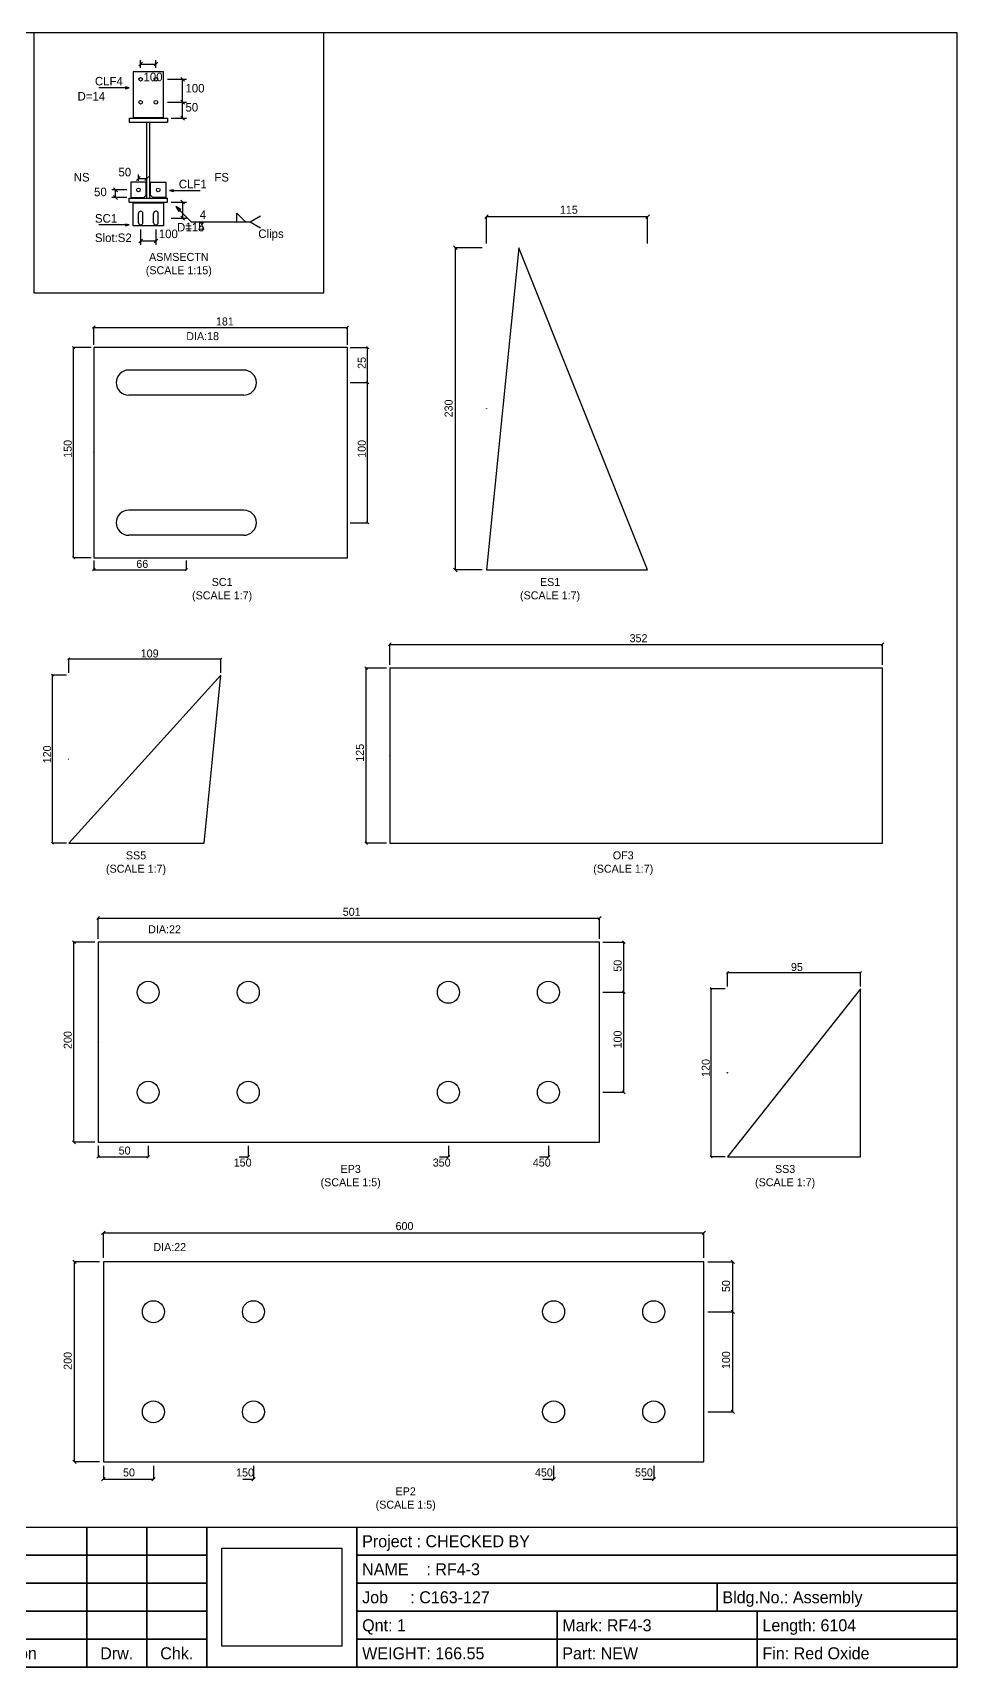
# Model space of a CAD drawing. Header units: metres. Extents: x 0 to 11550, y 0 to 8168.
# Drawn here: x 6930 to 11550, y 0 to 8168 of the extents above; entities that cross this region are included whole.
import ezdxf
from ezdxf.enums import TextEntityAlignment as Align

# ---------------------------------------------------------------- set-up
doc = ezdxf.new("R2010")
doc.units = ezdxf.units.M
doc.linetypes.add('CONTIN', pattern=[0])
for name, color, linetype in [('1', 7, 'CONTIN'), ('13', 2, 'CONTIN'), ('2', 7, 'CONTIN'), ('21', 7, 'CONTIN'), ('3', 1, 'CONTIN'), ('4', 1, 'CONTIN'), ('5', 7, 'CONTIN'), ('6', 4, 'CONTIN')]:
    doc.layers.add(name, color=color, linetype=linetype)
doc.styles.add('SIMPLEX', font='txt')
picture_1 = doc.add_image_def('image1.png', size_in_pixel=(229, 276))

# ---------------------------------------------------------------- blocks, each defined once
blk = doc.blocks.new('Title_Block')
for points in [[(-6000, 700), (-5700, 700), (-5700, 560), (-6000, 560)], [(-5700, 700), (-5250, 700), (-5250, 560), (-5700, 560)], [(-5250, 700), (-4350, 700), (-4350, 560), (-5250, 560)], [(-4350, 700), (-4050, 700), (-4050, 560), (-4350, 560)], [(-4050, 700), (-3750, 700), (-3750, 560), (-4050, 560)], [(-3750, 700), (-3000, 700), (-3000, 0), (-3750, 0)], [(-3000, 700), (0, 700), (0, 560), (-3000, 560)], [(-6000, 560), (-5700, 560), (-5700, 420), (-6000, 420)], [(-5700, 560), (-5250, 560), (-5250, 420), (-5700, 420)], [(-5250, 560), (-4350, 560), (-4350, 420), (-5250, 420)], [(-4350, 560), (-4050, 560), (-4050, 420), (-4350, 420)], [(-4050, 560), (-3750, 560), (-3750, 420), (-4050, 420)], [(-3000, 560), (0, 560), (0, 420), (-3000, 420)], [(-6000, 420), (-5700, 420), (-5700, 280), (-6000, 280)], [(-5700, 420), (-5250, 420), (-5250, 280), (-5700, 280)], [(-5250, 420), (-4350, 420), (-4350, 280), (-5250, 280)], [(-4350, 420), (-4050, 420), (-4050, 280), (-4350, 280)], [(-4050, 420), (-3750, 420), (-3750, 280), (-4050, 280)], [(-3000, 420), (-1200, 420), (-1200, 280), (-3000, 280)], [(-1200, 420), (0, 420), (0, 280), (-1200, 280)], [(-6000, 280), (-5700, 280), (-5700, 140), (-6000, 140)], [(-5700, 280), (-5250, 280), (-5250, 140), (-5700, 140)], [(-5250, 280), (-4350, 280), (-4350, 140), (-5250, 140)], [(-4350, 280), (-4050, 280), (-4050, 140), (-4350, 140)], [(-4050, 280), (-3750, 280), (-3750, 140), (-4050, 140)], [(-3000, 280), (-2000, 280), (-2000, 140), (-3000, 140)], [(-2000, 280), (-1000, 280), (-1000, 140), (-2000, 140)], [(-1000, 280), (0, 280), (0, 140), (-1000, 140)], [(-6000, 140), (-5700, 140), (-5700, 0), (-6000, 0)], [(-5700, 140), (-5250, 140), (-5250, 0), (-5700, 0)], [(-5250, 140), (-4350, 140), (-4350, 0), (-5250, 0)], [(-4350, 140), (-4050, 140), (-4050, 0), (-4350, 0)], [(-4050, 140), (-3750, 140), (-3750, 0), (-4050, 0)], [(-3000, 140), (-2000, 140), (-2000, 0), (-3000, 0)], [(-2000, 140), (-1000, 140), (-1000, 0), (-2000, 0)], [(-1000, 140), (0, 140), (0, 0), (-1000, 0)]]:
    blk.add_lwpolyline(points, close=True)
for s, p in [(' Project : CHECKED BY', (-2996, 630)), (' NAME    : RF4-3', (-2996, 490)), (' Job     : C163-127', (-2996, 350)), (' Bldg.No.: Assembly', (-1196, 350)), (' Qnt: 1', (-2996, 210)), (' Mark: RF4-3', (-1996, 210)), (' Length: 6104', (-996, 210)), (' WEIGHT: 166.55', (-2996, 70)), (' Part: NEW', (-1996, 70)), (' Fin: Red Oxide', (-996, 70))]:
    blk.add_text(s, height=60).set_placement(p, align=Align.MIDDLE_LEFT)
for s, p in [('Rev.', (-5850, 70)), ('Date', (-5475, 70)), ('Description', (-4800, 70)), ('Drw.', (-4200, 70)), ('Chk.', (-3900, 70))]:
    blk.add_text(s, height=60).set_placement(p, align=Align.MIDDLE_CENTER)
image = blk.add_image(picture_1, insert=(-3674.2, 105), size_in_units=(598.4, 490))
blk = doc.blocks.new('CIRCLE')
at = {"layer": '1'}
blk.add_circle((0, 0), 10.2, dxfattribs=at)
blk = doc.blocks.new('ARROW')
at = {"layer": '2'}
blk.add_line((-0.635, -0.635), (0.635, 0.635), dxfattribs=at)
blk = doc.blocks.new('ARROWP')
for p, q in [((0, 0), (-1.27, 0.318)), ((-1.27, 0.318), (-1.27, -0.318)), ((-1.27, -0.318), (0, 0))]:
    blk.add_line(p, q)
blk = doc.blocks.new('SLOTTD')
at = {"layer": '6'}
for p, q in [((-25.4, 12.7), (25.4, 12.7)), ((-25.4, -12.7), (25.4, -12.7))]:
    blk.add_line(p, q, dxfattribs=at)
for centre, start, end in [((-25.4, 0), 90, 270), ((25.4, 0), 270, 90)]:
    blk.add_arc(centre, 12.7, start, end, dxfattribs=at)
blk = doc.blocks.new('FLAT_ASMSECTN')
at = {"layer": '1'}
for p, q in [((477.365, 872.46), (667.865, 872.46)), ((477.365, 872.46), (477.365, 853.41)), ((477.365, 853.41), (667.865, 853.41)), ((564.995, 472.41), (564.995, 853.41)), ((580.235, 472.41), (580.235, 853.41)), ((667.865, 872.46), (667.865, 853.41)), ((477.365, 453.36), (477.365, 472.41)), ((477.365, 472.41), (667.865, 472.41)), ((477.365, 453.36), (667.865, 453.36)), ((667.865, 453.36), (667.865, 472.41))]:
    blk.add_line(p, q, dxfattribs=at)
at = {"layer": '13'}
for p, q in [((648.815, 1104.87), (496.415, 1104.87)), ((496.415, 1104.87), (496.415, 876.27)), ((648.815, 876.27), (648.815, 1104.87)), ((496.415, 876.27), (648.815, 876.27)), ((561.185, 552.42), (484.985, 552.42)), ((484.985, 552.42), (484.985, 476.22)), ((561.185, 487.65), (561.185, 552.42)), ((584.045, 552.42), (660.245, 552.42)), ((584.045, 487.65), (584.045, 552.42)), ((660.245, 552.42), (660.245, 476.22)), ((484.985, 476.22), (549.755, 476.22)), ((496.415, 449.55), (648.815, 449.55)), ((496.415, 335.25), (496.415, 449.55)), ((561.185, 487.65), (549.755, 476.22)), ((584.045, 487.65), (595.475, 476.22)), ((660.245, 476.22), (595.475, 476.22)), ((648.815, 449.55), (648.815, 335.25)), ((648.815, 335.25), (496.415, 335.25))]:
    blk.add_line(p, q, dxfattribs=at)
at = {"layer": '3'}
for p, q in [((534.515, 1123.92), (534.515, 1162.02)), ((610.715, 1123.92), (610.715, 1162.02)), ((534.515, 1142.97), (610.715, 1142.97)), ((667.865, 1066.77), (763.115, 1066.77)), ((744.065, 872.46), (744.065, 1066.77)), ((477.365, 1024.86), (324.965, 1024.86)), ((667.865, 952.47), (763.115, 952.47)), ((686.915, 872.46), (763.115, 872.46)), ((523.085, 560.04), (523.085, 590.52)), ((564.995, 571.47), (564.995, 590.52)), ((465.935, 514.32), (389.735, 514.32)), ((408.785, 476.22), (408.785, 514.32)), ((523.085, 571.47), (564.995, 571.47)), ((679.295, 510.51), (831.695, 510.51)), ((465.935, 476.22), (389.735, 476.22)), ((686.915, 453.36), (763.115, 453.36)), ((744.065, 453.36), (744.065, 373.35)), ((477.365, 339.06), (324.965, 339.06)), ((686.915, 373.35), (763.115, 373.35)), ((534.515, 316.2), (534.515, 240)), ((534.515, 259.05), (610.715, 259.05)), ((610.715, 316.2), (610.715, 240))]:
    blk.add_line(p, q, dxfattribs=at)
at = {"layer": '4'}
for p, q in [((710.54, 432.03), (787.34, 355.215)), ((787.34, 355.215), (1068.98, 355.215)), ((1015.64, 397.89), (1058.315, 355.215)), ((1015.64, 355.215), (1015.64, 397.89)), ((1068.98, 355.215), (1081.79, 355.215)), ((1081.79, 355.215), (1132.985, 385.08)), ((1081.79, 355.215), (1132.985, 325.35))]:
    blk.add_line(p, q, dxfattribs=at)
at = {"layer": '1'}
for name, p, xscale, yscale, zscale, rotation in [('ARROW', (534.515, 1142.97), 15, 15, 15, 180), ('ARROW', (744.065, 1066.77), 15, 15, 15, 90), ('ARROW', (744.065, 952.47), 15, 15, 15, -90.00000000000001), ('ARROW', (744.065, 952.47), 15, 15, 15, 90), ('ARROW', (744.065, 872.46), 15, 15, 15, -90.00000000000001), ('ARROW', (564.995, 571.47), 15, 15, 15, 180), ('ARROW', (408.785, 514.32), 15, 15, 15, -90.00000000000001), ('ARROW', (408.785, 476.22), 15, 15, 15, 90), ('ARROW', (744.065, 453.36), 15, 15, 15, 90), ('SLOTTD', (534.515, 373.35), 0.8999999999999999, 0.8999999999999999, 0.8999999999999999, 90), ('SLOTTD', (610.715, 373.35), 0.8999999999999999, 0.8999999999999999, 0.8999999999999999, 90), ('ARROW', (744.065, 373.35), 15, 15, 15, -90.00000000000001), ('ARROW', (534.515, 259.05), 15, 15, 15, 180)]:
    blk.add_blockref(name, p, dxfattribs=dict(at, xscale=xscale, yscale=yscale, zscale=zscale, rotation=rotation))
for name, p, xscale, yscale, zscale in [('ARROW', (610.715, 1142.97), 15, 15, 15), ('CIRCLE', (534.515, 1066.77), 0.8999999999999999, 0.8999999999999999, 0.8999999999999999), ('CIRCLE', (610.715, 1066.77), 0.8999999999999999, 0.8999999999999999, 0.8999999999999999), ('CIRCLE', (534.515, 952.47), 0.8999999999999999, 0.8999999999999999, 0.8999999999999999), ('CIRCLE', (610.715, 952.47), 0.8999999999999999, 0.8999999999999999, 0.8999999999999999), ('ARROW', (523.085, 571.47), 15, 15, 15), ('CIRCLE', (523.085, 514.32), 0.8999999999999999, 0.8999999999999999, 0.8999999999999999), ('CIRCLE', (622.145, 514.32), 0.8999999999999999, 0.8999999999999999, 0.8999999999999999), ('ARROW', (610.715, 259.05), 15, 15, 15)]:
    blk.add_blockref(name, p, dxfattribs=dict(at, xscale=xscale, yscale=yscale, zscale=zscale))
at = {"layer": '3', "xscale": 15, "yscale": 15, "zscale": 15}
for p in [(477.365, 1024.86), (477.365, 339.06)]:
    blk.add_blockref('ARROWP', p, dxfattribs=at)
at = {"layer": '3', "xscale": 15, "yscale": 15, "zscale": 15, "rotation": 180}
blk.add_blockref('ARROWP', (679.295, 510.51), dxfattribs=at)
at = {"layer": '4', "xscale": 22.5, "yscale": 22.5, "zscale": 22.5, "rotation": 135}
blk.add_blockref('ARROWP', (710.54, 432.03), dxfattribs=at)
at = {"insert": (725.172, 140), "char_height": 40, "attachment_point": 5}
blk.add_mtext('ASMSECTN\\P(SCALE 1:15)', dxfattribs=at)
at = {"layer": '1', "style": 'SIMPLEX'}
for s, p in [('CLF4', (305.915, 1036.29)), ('CLF1', (725.015, 521.94)), ('SC1', (305.915, 350.49)), ('Slot:S2', (305.915, 253.71))]:
    blk.add_text(s, height=42.675, dxfattribs=at).set_placement(p)
at = {"layer": '21', "style": 'SIMPLEX'}
for p in [(219.05, 960.855), (715.865, 306.505)]:
    blk.add_text('D=14', height=42.675, dxfattribs=at).set_placement(p)
at = {"layer": '3', "style": 'SIMPLEX'}
for s, p in [('100', (548.735, 1057.19)), ('100', (758.285, 1000.98)), ('50', (758.285, 905.73)), ('NS', (200, 556.23)), ('50', (423.515, 581.88)), ('FS', (902.555, 556.23)), ('50', (301.595, 482.82)), ('115', (758.285, 307.57)), ('100', (624.935, 273.27))]:
    blk.add_text(s, height=42.675, dxfattribs=at).set_placement(p)
at = {"layer": '4', "style": 'SIMPLEX'}
blk.add_text('Clips', height=42.675, dxfattribs=at).set_placement((1122.32, 273.885))
at = {"layer": '5', "style": 'SIMPLEX'}
blk.add_text('4', height=42.675, dxfattribs=at).set_placement((830.015, 369.435))
blk = doc.blocks.new('EP2')
at = {"layer": '3', "linetype": 'CONTINUOUS'}
for p, q in [((358.083305, 1326.66665), (358.083305, 326.66665)), ((3358.083305, 1326.66665), (358.083305, 1326.66665)), ((3358.083305, 326.66665), (3358.083305, 1326.66665)), ((358.083305, 326.66665), (3358.083305, 326.66665))]:
    blk.add_line(p, q, dxfattribs=at)
at = {"layer": '4', "linetype": 'CONTINUOUS'}
for centre in [(608.083305, 1076.66665), (1108.083305, 1076.66665), (2608.083305, 1076.66665), (3108.083305, 1076.66665), (608.083305, 576.66665), (1108.083305, 576.66665), (2608.083305, 576.66665), (3108.083305, 576.66665)]:
    blk.add_circle(centre, 55, dxfattribs=at)
at = {"layer": '5', "linetype": 'CONTINUOUS'}
for p, q in [((357.583305, 826.66665), (358.583305, 826.66665)), ((358.083305, 826.16665), (358.083305, 827.16664))]:
    blk.add_line(p, q, dxfattribs=at)
blk.add_circle((358.083305, 826.66665), 0.5, dxfattribs=at)
at = {"layer": '6', "linetype": 'CONTINUOUS'}
for p, q in [((358.083305, 1346.66665), (358.083305, 1471.66666)), ((358.083305, 1471.416665), (3358.083305, 1471.416665)), ((3358.083305, 1346.66665), (3358.083305, 1471.66666)), ((338.08338, 1326.66665), (213.08337, 1326.66666)), ((213.33329, 326.66665), (213.33337, 1326.66666)), ((3378.083305, 1326.66665), (3503.083305, 1326.66664)), ((3502.833355, 1076.66665), (3502.833355, 1326.66664)), ((3378.083305, 1076.66665), (3503.083305, 1076.66665)), ((3378.083305, 1076.66665), (3503.083305, 1076.66665)), ((3502.833355, 576.66665), (3502.833355, 1076.66665)), ((3378.083305, 576.66665), (3503.083305, 576.66665)), ((338.083305, 326.66665), (213.083295, 326.66665)), ((358.083305, 306.66665), (358.083305, 240)), ((608.083305, 306.66665), (608.083305, 240)), ((1108.083305, 306.66665), (1108.083305, 240)), ((2608.083305, 306.66665), (2608.083305, 240)), ((3108.083305, 306.66665), (3108.083305, 240)), ((358.083305, 240.25), (608.083305, 240.25)), ((1054.749955, 240.25), (1108.083305, 240.25)), ((2554.750005, 240.25), (2608.083305, 240.25)), ((3054.749855, 240.25), (3108.083305, 240.25))]:
    blk.add_line(p, q, dxfattribs=at)
at = {"layer": '6', "xscale": 13.333335, "yscale": 13.333335, "zscale": 2.666667}
for p, rotation in [((358.083305, 1471.416665), 180), ((213.33337, 1326.66666), 90), ((3502.833355, 1326.66664), 90), ((3502.833355, 1076.66665), -90.00000000000001), ((3502.833355, 1076.66665), 90), ((3502.833355, 576.66665), -90.00000000000001), ((213.33329, 326.66665), -90.00000000000001), ((358.083305, 240.25), 180)]:
    blk.add_blockref('ARROW', p, dxfattribs=dict(at, rotation=rotation))
for p in [(3358.083305, 1471.416665), (608.083305, 240.25), (1108.083305, 240.25), (2608.083305, 240.25), (3108.083305, 240.25)]:
    blk.add_blockref('ARROW', p, dxfattribs=at)
at = {"insert": (1868.748477, 140), "char_height": 40, "attachment_point": 5}
blk.add_mtext('EP2\\P(SCALE 1:5)', dxfattribs=at)
at = {"layer": '5'}
blk.add_text('ZERO', height=0.075, dxfattribs=at).set_placement((358.083305, 626.66665))
at = {"layer": '6'}
for s, p in [('600', (1818.083305, 1484.749995)), ('DIA:22', (608.083305, 1379.99998)), ('50', (456.416645, 253.5834)), ('150', (1021.416655, 253.5834)), ('450', (2514.750005, 253.5834)), ('550', (3014.749855, 253.5834))]:
    blk.add_text(s, height=40, dxfattribs=at).set_placement(p)
for s, p in [('50', (3489.499955, 1174.99999)), ('200', (200, 786.66665)), ('100', (3489.499955, 790))]:
    blk.add_text(s, height=40, rotation=90, dxfattribs=at).set_placement(p)
blk = doc.blocks.new('EP3')
at = {"layer": '3', "linetype": 'CONTINUOUS'}
for p, q in [((332.00633, 1312.39295), (332.00633, 312.39295)), ((2837.91638, 1312.39295), (332.00633, 1312.39295)), ((2837.91638, 312.39295), (2837.91638, 1312.39295)), ((332.00633, 312.39295), (2837.91638, 312.39295))]:
    blk.add_line(p, q, dxfattribs=at)
at = {"layer": '4', "linetype": 'CONTINUOUS'}
for centre in [(582.00633, 1062.39295), (1082.00633, 1062.39295), (2082.00633, 1062.39295), (2582.00633, 1062.39295), (582.00633, 562.39295), (1082.00633, 562.39295), (2082.00633, 562.39295), (2582.00633, 562.39295)]:
    blk.add_circle(centre, 55, dxfattribs=at)
at = {"layer": '5', "linetype": 'CONTINUOUS'}
for p, q in [((331.50633, 812.39295), (332.50633, 812.39295)), ((332.00633, 811.89295), (332.00633, 812.89294))]:
    blk.add_line(p, q, dxfattribs=at)
blk.add_circle((332.00633, 812.39295), 0.5, dxfattribs=at)
at = {"layer": '6', "linetype": 'CONTINUOUS'}
for p, q in [((332.00633, 1329.099015), (332.00633, 1433.511935)), ((332.00633, 1433.26194), (2837.91638, 1433.26194)), ((2837.91638, 1329.099015), (2837.91638, 1433.511935)), ((315.30034, 1312.39295), (210.88742, 1312.39296)), ((211.13734, 312.39295), (211.13742, 1312.39296)), ((2854.62243, 1312.39295), (2959.03543, 1312.39294)), ((2958.78548, 1062.39295), (2958.78548, 1312.39294)), ((2854.62243, 1062.39295), (2959.03543, 1062.39295)), ((2854.62243, 1062.39295), (2959.03543, 1062.39295)), ((2958.78548, 562.39295), (2958.78548, 1062.39295)), ((2854.62243, 562.39295), (2959.03543, 562.39295)), ((315.300265, 312.39295), (210.887345, 312.39295)), ((332.00633, 295.68685), (332.00633, 240)), ((582.00633, 295.68685), (582.00633, 240)), ((1082.00633, 295.68685), (1082.00633, 240)), ((2082.00633, 295.68685), (2082.00633, 240)), ((2582.00633, 295.68685), (2582.00633, 240)), ((332.00633, 240.25), (582.00633, 240.25)), ((1037.45683, 240.25), (1082.00633, 240.25)), ((2037.45678, 240.25), (2082.00633, 240.25)), ((2537.45678, 240.25), (2582.00633, 240.25))]:
    blk.add_line(p, q, dxfattribs=at)
at = {"layer": '6', "xscale": 11.137375, "yscale": 11.137375, "zscale": 2.227475}
for p, rotation in [((332.00633, 1433.26194), 180), ((211.13742, 1312.39296), 90), ((2958.78548, 1312.39294), 90), ((2958.78548, 1062.39295), -90.00000000000001), ((2958.78548, 1062.39295), 90), ((2958.78548, 562.39295), -90.00000000000001), ((211.13734, 312.39295), -90.00000000000001), ((332.00633, 240.25), 180)]:
    blk.add_blockref('ARROW', p, dxfattribs=dict(at, rotation=rotation))
for p in [(2837.91638, 1433.26194), (582.00633, 240.25), (1082.00633, 240.25), (2082.00633, 240.25), (2582.00633, 240.25)]:
    blk.add_blockref('ARROW', p, dxfattribs=at)
at = {"insert": (1593.871565, 140), "char_height": 40, "attachment_point": 5}
blk.add_mtext('EP3\\P(SCALE 1:5)', dxfattribs=at)
at = {"layer": '5'}
blk.add_text('ZERO', height=0.075, dxfattribs=at).set_placement((332.00633, 612.39295))
at = {"layer": '6'}
for s, p in [('501', (1554.33353, 1444.39932)), ('DIA:22', (582.00633, 1356.94246)), ('50', (434.73158, 251.3874)), ('150', (1009.61338, 191.3874)), ('350', (2004.04473, 191.3874)), ('450', (2504.04473, 191.3874))]:
    blk.add_text(s, height=40, dxfattribs=at).set_placement(p)
for s, p in [('50', (2947.64813, 1165.1182)), ('200', (200, 778.9808)), ('100', (2947.64813, 781.76515))]:
    blk.add_text(s, height=40, rotation=90, dxfattribs=at).set_placement(p)
blk = doc.blocks.new('OF3')
at = {"layer": '3', "linetype": 'CONTINUOUS'}
for p, q in [((329.582124, 1115), (329.582124, 240)), ((2791.454194, 1115), (329.582124, 1115)), ((2791.454194, 240), (2791.454194, 1115)), ((329.582124, 240), (2791.454194, 240))]:
    blk.add_line(p, q, dxfattribs=at)
at = {"layer": '5', "linetype": 'CONTINUOUS'}
for p, q in [((328.882124, 677.5), (330.282124, 677.5)), ((329.582124, 676.800014), (329.582124, 678.199986))]:
    blk.add_line(p, q, dxfattribs=at)
blk.add_circle((329.582124, 677.5), 0.7, dxfattribs=at)
at = {"layer": '6', "linetype": 'CONTINUOUS'}
for p, q in [((329.582124, 1131.41248), (329.582124, 1233.990494)), ((329.582124, 1233.640501), (2791.454194, 1233.640501)), ((2791.454194, 1131.41248), (2791.454194, 1233.990494)), ((313.169707, 1115), (210.5917, 1115.000007)), ((210.941623, 240), (210.941693, 1115.000007)), ((313.169644, 240), (210.59163, 240))]:
    blk.add_line(p, q, dxfattribs=at)
at = {"layer": '6', "xscale": 10.941651, "yscale": 10.941651, "zscale": 1.563093}
for p, rotation in [((329.582124, 1233.640501), 180), ((210.941693, 1115.000007), 90), ((210.941623, 240), -90.00000000000001)]:
    blk.add_blockref('ARROW', p, dxfattribs=dict(at, rotation=rotation))
blk.add_blockref('ARROW', (2791.454194, 1233.640501), dxfattribs=at)
at = {"insert": (1495.727097, 140), "char_height": 40, "attachment_point": 5}
blk.add_mtext('OF3\\P(SCALE 1:7)', dxfattribs=at)
at = {"layer": '5'}
blk.add_text('ZERO', height=0.105, dxfattribs=at).set_placement((329.582124, 477.5))
at = {"layer": '6'}
blk.add_text('352', height=40, dxfattribs=at).set_placement((1527.693164, 1244.582152))
blk.add_text('125', height=40, rotation=90, dxfattribs=at).set_placement((200, 647.410444))
blk = doc.blocks.new('SC1')
at = {"layer": '3', "linetype": 'CONTINUOUS'}
for p, q in [((310.483296, 1350.66669), (310.483296, 300.66669)), ((1577.483296, 1350.66669), (310.483296, 1350.66669)), ((1577.483296, 300.66669), (1577.483296, 1350.66669)), ((310.483296, 300.66669), (1577.483296, 300.66669))]:
    blk.add_line(p, q, dxfattribs=at)
at = {"layer": '4', "linetype": 'CONTINUOUS'}
for p, q in [((1059.483296, 1238.66669), (485.483296, 1238.66669)), ((1059.483296, 1112.66669), (485.483296, 1112.66669)), ((1059.483296, 538.66669), (485.483296, 538.66669)), ((1059.483296, 412.66669), (485.483296, 412.66669))]:
    blk.add_line(p, q, dxfattribs=at)
for centre, start, end in [((485.483296, 1175.66669), 90, -90), ((1059.483296, 1175.66669), -90, 90), ((485.483296, 475.66669), 90, -90), ((1059.483296, 475.66669), -90, 90)]:
    blk.add_arc(centre, 63, start, end, dxfattribs=at)
at = {"layer": '5', "linetype": 'CONTINUOUS'}
for p, q in [((309.783296, 825.66669), (311.183296, 825.66669)), ((310.483296, 824.966704), (310.483296, 826.366676))]:
    blk.add_line(p, q, dxfattribs=at)
blk.add_circle((310.483296, 825.66669), 0.7, dxfattribs=at)
at = {"layer": '6', "linetype": 'CONTINUOUS'}
for p, q in [((310.483296, 1364.66669), (310.483296, 1452.166697)), ((310.483296, 1451.816697), (1577.483296, 1451.816697)), ((1577.483296, 1364.66669), (1577.483296, 1452.166697)), ((296.483373, 1350.66669), (208.983366, 1350.666697)), ((209.333289, 300.66669), (209.333373, 1350.666697)), ((1591.483296, 1350.66669), (1678.983296, 1350.666683)), ((1678.633296, 1175.66669), (1678.633296, 1350.666683)), ((1591.483296, 1175.66669), (1678.983296, 1175.66669)), ((1591.483296, 1175.66669), (1678.983296, 1175.66669)), ((1678.633296, 475.66669), (1678.633296, 1175.66669)), ((1591.483296, 475.66669), (1678.983296, 475.66669)), ((296.483296, 300.66669), (208.983289, 300.66669)), ((310.483296, 286.66669), (310.483296, 240)), ((772.483296, 286.66669), (772.483296, 240)), ((310.483296, 240.35), (772.483296, 240.35))]:
    blk.add_line(p, q, dxfattribs=at)
at = {"layer": '6', "xscale": 9.333331000000001, "yscale": 9.333331000000001, "zscale": 1.333333}
for p, rotation in [((310.483296, 1451.816697), 180), ((209.333373, 1350.666697), 90), ((1678.633296, 1350.666683), 90), ((1678.633296, 1175.66669), -90.00000000000001), ((1678.633296, 1175.66669), 90), ((1678.633296, 475.66669), -90.00000000000001), ((209.333289, 300.66669), -90.00000000000001), ((310.483296, 240.35), 180)]:
    blk.add_blockref('ARROW', p, dxfattribs=dict(at, rotation=rotation))
for p in [(1577.483296, 1451.816697), (772.483296, 240.35)]:
    blk.add_blockref('ARROW', p, dxfattribs=at)
at = {"insert": (951.452093, 140), "char_height": 40, "attachment_point": 5}
blk.add_mtext('SC1\\P(SCALE 1:7)', dxfattribs=at)
at = {"layer": '5'}
blk.add_text('ZERO', height=0.105, dxfattribs=at).set_placement((310.483296, 625.66669))
at = {"layer": '6'}
for s, p in [('181', (920.649944, 1461.150028)), ('DIA:18', (772.483296, 1388.000021)), ('66', (522.816634, 249.68331))]:
    blk.add_text(s, height=40, dxfattribs=at).set_placement(p)
for s, p in [('25', (1669.299986, 1244.500028)), ('150', (200, 800.000042)), ('100', (1669.299986, 799.999986))]:
    blk.add_text(s, height=40, rotation=90, dxfattribs=at).set_placement(p)
blk = doc.blocks.new('ES1')
at = {"layer": '3', "linetype": 'CONTINUOUS'}
for p, q in [((530.594404, 1850), (369.594404, 240)), ((1174.594404, 240), (530.594404, 1850)), ((530.594404, 1850), (530.594404, 1850)), ((369.594404, 240), (1174.594404, 240))]:
    blk.add_line(p, q, dxfattribs=at)
at = {"layer": '5', "linetype": 'CONTINUOUS'}
for p, q in [((368.894404, 1045), (370.294404, 1045)), ((369.594404, 1044.3), (369.594404, 1045.7))]:
    blk.add_line(p, q, dxfattribs=at)
blk.add_circle((369.594404, 1045), 0.7, dxfattribs=at)
at = {"layer": '6', "linetype": 'CONTINUOUS'}
for p, q in [((369.594404, 1871.466669), (369.594404, 2005.633338)), ((369.594404, 2005.283338), (1174.594404, 2005.283338)), ((1174.594404, 1871.466669), (1174.594404, 2005.633338)), ((348.127861, 1850), (213.961192, 1850.000014)), ((214.311066, 240), (214.311185, 1850.000014)), ((348.127735, 240), (213.961066, 240))]:
    blk.add_line(p, q, dxfattribs=at)
at = {"layer": '6', "xscale": 14.311107999999999, "yscale": 14.311107999999999, "zscale": 2.044444}
for p, rotation in [((369.594404, 2005.283338), 180), ((214.311185, 1850.000014), 90), ((214.311066, 240), -90.00000000000001)]:
    blk.add_blockref('ARROW', p, dxfattribs=dict(at, rotation=rotation))
blk.add_blockref('ARROW', (1174.594404, 2005.283338), dxfattribs=at)
at = {"insert": (687.297202, 140), "char_height": 40, "attachment_point": 5}
blk.add_mtext('ES1\\P(SCALE 1:7)', dxfattribs=at)
at = {"layer": '5'}
blk.add_text('ZERO', height=0.105, dxfattribs=at).set_placement((369.594404, 845))
at = {"layer": '6'}
blk.add_text('115', height=40, dxfattribs=at).set_placement((736.316627, 2019.594453))
blk.add_text('230', height=40, rotation=90, dxfattribs=at).set_placement((200, 1002.06669))
blk = doc.blocks.new('SS5')
at = {"layer": '3', "linetype": 'CONTINUOUS'}
for p, q in [((1048.698634, 1080), (288.316634, 240)), ((964.698627, 240), (1048.698634, 1080)), ((288.316634, 240), (964.698627, 240))]:
    blk.add_line(p, q, dxfattribs=at)
at = {"layer": '5', "linetype": 'CONTINUOUS'}
for p, q in [((287.616634, 660), (289.016634, 660)), ((288.316634, 659.300014), (288.316634, 660.699986))]:
    blk.add_line(p, q, dxfattribs=at)
blk.add_circle((288.316634, 660), 0.7, dxfattribs=at)
at = {"layer": '6', "linetype": 'CONTINUOUS'}
for p, q in [((288.316634, 1091.2), (288.316634, 1161.2)), ((288.316634, 1160.85), (1048.698634, 1160.85)), ((1048.698634, 1091.2), (1048.698634, 1161.2)), ((277.116697, 1080), (207.116697, 1080.000007)), ((207.466634, 240), (207.466697, 1080.000007)), ((277.116634, 240), (207.116634, 240))]:
    blk.add_line(p, q, dxfattribs=at)
at = {"layer": '6', "xscale": 7.4666690000000004, "yscale": 7.4666690000000004, "zscale": 1.066667}
for p, rotation in [((288.316634, 1160.85), 180), ((207.466697, 1080.000007), 90), ((207.466634, 240), -90.00000000000001)]:
    blk.add_blockref('ARROW', p, dxfattribs=dict(at, rotation=rotation))
blk.add_blockref('ARROW', (1048.698634, 1160.85), dxfattribs=at)
at = {"insert": (624.349317, 140), "char_height": 40, "attachment_point": 5}
blk.add_mtext('SS5\\P(SCALE 1:7)', dxfattribs=at)
at = {"layer": '5'}
blk.add_text('ZERO', height=0.105, dxfattribs=at).set_placement((288.316634, 460))
at = {"layer": '6'}
blk.add_text('109', height=40, dxfattribs=at).set_placement((647.974289, 1168.316669))
blk.add_text('120', height=40, rotation=90, dxfattribs=at).set_placement((200, 639.466662))
blk = doc.blocks.new('SS3')
at = {"layer": '3', "linetype": 'CONTINUOUS'}
for p, q in [((953.316634, 1080), (288.316634, 240)), ((953.316634, 240), (953.316634, 1080)), ((288.316634, 240), (953.316634, 240))]:
    blk.add_line(p, q, dxfattribs=at)
at = {"layer": '5', "linetype": 'CONTINUOUS'}
for p, q in [((287.616634, 660), (289.016634, 660)), ((288.316634, 659.300014), (288.316634, 660.699986))]:
    blk.add_line(p, q, dxfattribs=at)
blk.add_circle((288.316634, 660), 0.7, dxfattribs=at)
at = {"layer": '6', "linetype": 'CONTINUOUS'}
for p, q in [((288.316634, 1091.2), (288.316634, 1161.2)), ((288.316634, 1160.85), (953.316634, 1160.85)), ((953.316634, 1091.2), (953.316634, 1161.2)), ((277.116697, 1080), (207.116697, 1080.000007)), ((207.466634, 240), (207.466697, 1080.000007)), ((277.116634, 240), (207.116634, 240))]:
    blk.add_line(p, q, dxfattribs=at)
at = {"layer": '6', "xscale": 7.4666690000000004, "yscale": 7.4666690000000004, "zscale": 1.066667}
for p, rotation in [((288.316634, 1160.85), 180), ((207.466697, 1080.000007), 90), ((207.466634, 240), -90.00000000000001)]:
    blk.add_blockref('ARROW', p, dxfattribs=dict(at, rotation=rotation))
blk.add_blockref('ARROW', (953.316634, 1160.85), dxfattribs=at)
at = {"insert": (576.658317, 140), "char_height": 40, "attachment_point": 5}
blk.add_mtext('SS3\\P(SCALE 1:7)', dxfattribs=at)
at = {"layer": '5'}
blk.add_text('ZERO', height=0.105, dxfattribs=at).set_placement((288.316634, 460))
at = {"layer": '6'}
blk.add_text('95', height=40, dxfattribs=at).set_placement((605.883317, 1168.316669))
blk.add_text('120', height=40, rotation=90, dxfattribs=at).set_placement((200, 639.466662))

msp = doc.modelspace()

# ---------------------------------------------------------------- linework, layer by layer
msp.add_lwpolyline([(0, 0), (11550, 0), (11550, 8168.3), (0, 8168.3)], close=True)
msp.add_lwpolyline([(6935, 6868.5), (8385.4, 6868.5), (8385.4, 8168.3), (6935, 8168.3), (6935, 6868.5)])

# ---------------------------------------------------------------- block references
for name, p in [('FLAT_ASMSECTN', (6935, 6868.5)), ('ES1', (8828, 5244)), ('SC1', (6925, 5244)), ('OF3', (8385, 3878)), ('SS5', (6822, 3878)), ('EP3', (6925, 2311)), ('SS3', (10113, 2311)), ('EP2', (6925, 700)), ('Title_Block', (11550, 0))]:
    msp.add_blockref(name, p)

doc.saveas('drawing.dxf')
